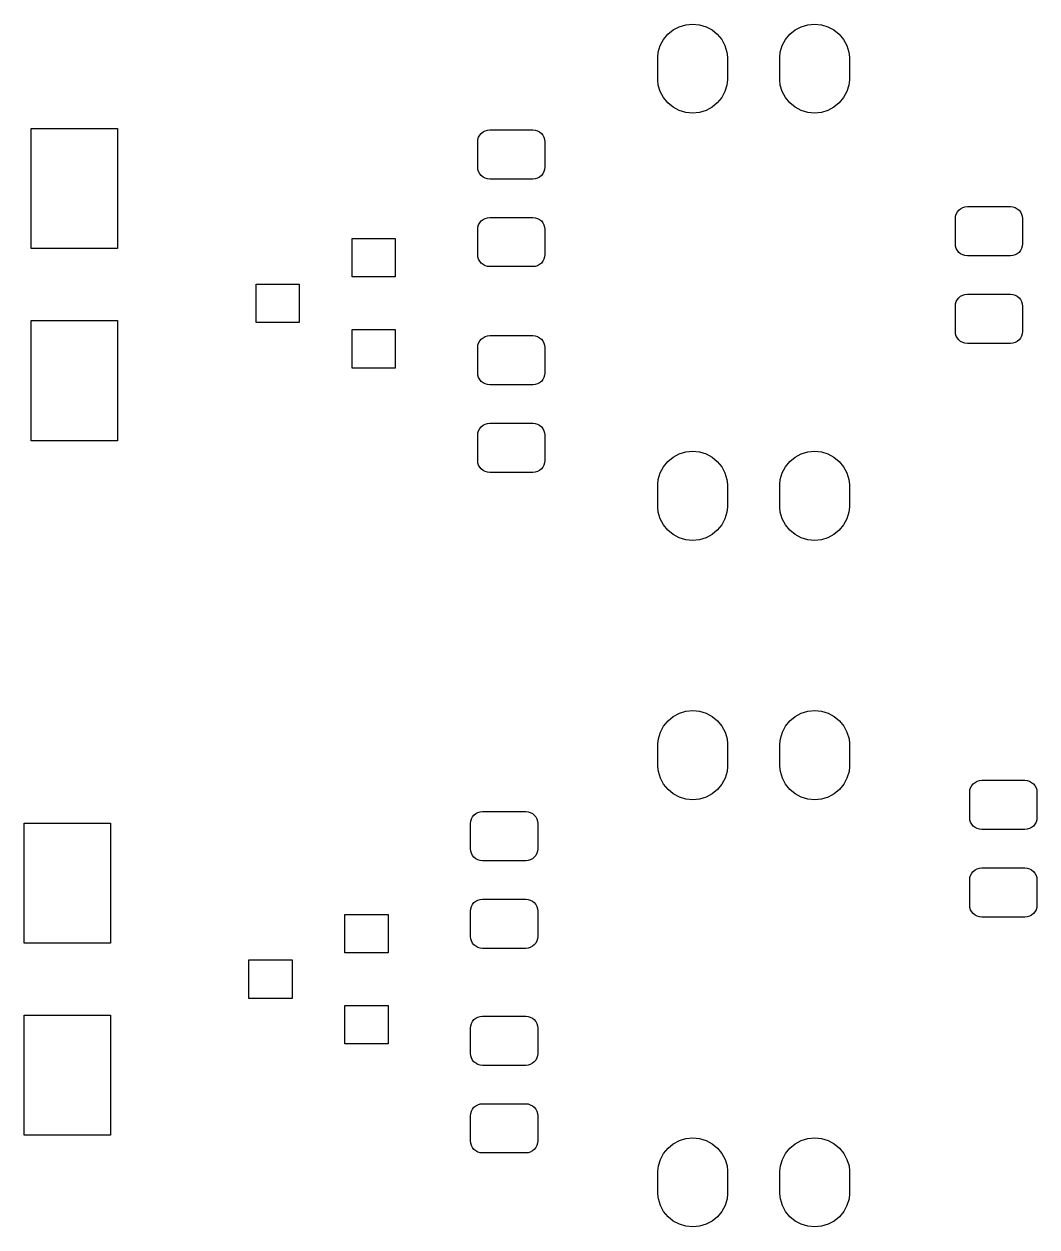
# Model space of a CAD drawing. Extents: x 99.8 to 195.8, y -115 to -50.
# Drawn here: x 100.3 to 121.4, y -86.88 to -61.82 of the extents above; entities that cross this region are included whole.
import ezdxf

# ---------------------------------------------------------------- set-up
doc = ezdxf.new("R2010")
doc.units = 0
doc.layers.add('BLACK', color=7, linetype='CONTINUOUS')

msp = doc.modelspace()

# ---------------------------------------------------------------- linework, layer by layer
at = {"layer": 'BLACK', "linetype": 'CONTINUOUS'}
for p, q in [((113.822, -61.9443), (113.948, -61.8769)), ((113.948, -61.8769), (114.085, -61.8355)), ((114.085, -61.8355), (114.227, -61.8215)), ((114.227, -61.8215), (114.369, -61.8355)), ((114.369, -61.8355), (114.506, -61.8769)), ((114.506, -61.8769), (114.632, -61.9443)), ((116.362, -61.9443), (116.488, -61.8769)), ((116.488, -61.8769), (116.625, -61.8355)), ((116.625, -61.8355), (116.767, -61.8215)), ((116.767, -61.8215), (116.909, -61.8355)), ((116.909, -61.8355), (117.046, -61.8769)), ((117.046, -61.8769), (117.172, -61.9443)), ((113.621, -62.1453), (113.712, -62.0349)), ((113.712, -62.0349), (113.822, -61.9443)), ((114.632, -61.9443), (114.742, -62.0349)), ((114.742, -62.0349), (114.833, -62.1453)), ((116.161, -62.1453), (116.252, -62.0349)), ((116.252, -62.0349), (116.362, -61.9443)), ((117.172, -61.9443), (117.282, -62.0349)), ((117.282, -62.0349), (117.373, -62.1453)), ((113.512, -62.4079), (113.554, -62.2712)), ((113.554, -62.2712), (113.621, -62.1453)), ((114.833, -62.1453), (114.9, -62.2712)), ((114.9, -62.2712), (114.941, -62.4079)), ((116.052, -62.4079), (116.094, -62.2712)), ((116.094, -62.2712), (116.161, -62.1453)), ((117.373, -62.1453), (117.44, -62.2712)), ((117.44, -62.2712), (117.481, -62.4079)), ((113.502, -62.5144), (113.512, -62.4079)), ((113.502, -62.9856), (113.502, -62.5144)), ((114.941, -62.4079), (114.952, -62.5144)), ((114.952, -62.5144), (114.952, -62.9856)), ((116.042, -62.5144), (116.052, -62.4079)), ((116.042, -62.9856), (116.042, -62.5144)), ((117.481, -62.4079), (117.492, -62.5144)), ((117.492, -62.5144), (117.492, -62.9856)), ((113.512, -63.0921), (113.502, -62.9856)), ((113.554, -63.2288), (113.512, -63.0921)), ((114.941, -63.0921), (114.9, -63.2288)), ((114.952, -62.9856), (114.941, -63.0921)), ((116.052, -63.0921), (116.042, -62.9856)), ((116.094, -63.2288), (116.052, -63.0921)), ((117.481, -63.0921), (117.44, -63.2288)), ((117.492, -62.9856), (117.481, -63.0921)), ((113.621, -63.3547), (113.554, -63.2288)), ((113.712, -63.4651), (113.621, -63.3547)), ((114.833, -63.3547), (114.742, -63.4651)), ((114.9, -63.2288), (114.833, -63.3547)), ((116.161, -63.3547), (116.094, -63.2288)), ((116.252, -63.4651), (116.161, -63.3547)), ((117.373, -63.3547), (117.282, -63.4651)), ((117.44, -63.2288), (117.373, -63.3547)), ((113.822, -63.5557), (113.712, -63.4651)), ((113.948, -63.6231), (113.822, -63.5557)), ((114.085, -63.6645), (113.948, -63.6231)), ((114.506, -63.6231), (114.369, -63.6645)), ((114.632, -63.5557), (114.506, -63.6231)), ((114.742, -63.4651), (114.632, -63.5557)), ((116.362, -63.5557), (116.252, -63.4651)), ((116.488, -63.6231), (116.362, -63.5557)), ((116.625, -63.6645), (116.488, -63.6231)), ((117.046, -63.6231), (116.909, -63.6645)), ((117.172, -63.5557), (117.046, -63.6231)), ((117.282, -63.4651), (117.172, -63.5557)), ((114.227, -63.6785), (114.085, -63.6645)), ((114.369, -63.6645), (114.227, -63.6785)), ((116.767, -63.6785), (116.625, -63.6645)), ((116.909, -63.6645), (116.767, -63.6785)), ((100.45, -66.5), (100.45, -64)), ((100.45, -64), (102.25, -64)), ((102.25, -64), (102.25, -66.5)), ((109.769, -64.1793), (109.792, -64.1361)), ((109.792, -64.1361), (109.823, -64.0982)), ((109.823, -64.0982), (109.861, -64.0671)), ((109.861, -64.0671), (109.904, -64.044)), ((109.904, -64.044), (109.951, -64.0298)), ((109.951, -64.0298), (110, -64.025)), ((110, -64.025), (110.9, -64.025)), ((110.9, -64.025), (110.949, -64.0298)), ((110.949, -64.0298), (110.996, -64.044)), ((110.996, -64.044), (111.039, -64.0671)), ((111.039, -64.0671), (111.077, -64.0982)), ((111.077, -64.0982), (111.108, -64.1361)), ((111.108, -64.1361), (111.131, -64.1793)), ((109.75, -64.275), (109.755, -64.2262)), ((109.75, -64.8), (109.75, -64.275)), ((109.755, -64.2262), (109.769, -64.1793)), ((111.131, -64.1793), (111.145, -64.2262)), ((111.145, -64.2262), (111.15, -64.275)), ((111.15, -64.275), (111.15, -64.8)), ((109.755, -64.8488), (109.75, -64.8)), ((109.769, -64.8957), (109.755, -64.8488)), ((109.792, -64.9389), (109.769, -64.8957)), ((111.131, -64.8957), (111.108, -64.9389)), ((111.145, -64.8488), (111.131, -64.8957)), ((111.15, -64.8), (111.145, -64.8488)), ((109.823, -64.9768), (109.792, -64.9389)), ((109.861, -65.0079), (109.823, -64.9768)), ((109.904, -65.031), (109.861, -65.0079)), ((109.951, -65.0452), (109.904, -65.031)), ((110, -65.05), (109.951, -65.0452)), ((110.9, -65.05), (110, -65.05)), ((110.949, -65.0452), (110.9, -65.05)), ((110.996, -65.031), (110.949, -65.0452)), ((111.039, -65.0079), (110.996, -65.031)), ((111.077, -64.9768), (111.039, -65.0079)), ((111.108, -64.9389), (111.077, -64.9768)), ((119.811, -65.6671), (119.854, -65.644)), ((119.854, -65.644), (119.901, -65.6298)), ((119.901, -65.6298), (119.95, -65.625)), ((119.95, -65.625), (120.85, -65.625)), ((120.85, -65.625), (120.899, -65.6298)), ((120.899, -65.6298), (120.946, -65.644)), ((120.946, -65.644), (120.989, -65.6671)), ((109.823, -65.9232), (109.861, -65.8921)), ((109.861, -65.8921), (109.904, -65.869)), ((109.904, -65.869), (109.951, -65.8548)), ((109.951, -65.8548), (110, -65.85)), ((110, -65.85), (110.9, -65.85)), ((110.9, -65.85), (110.949, -65.8548)), ((110.949, -65.8548), (110.996, -65.869)), ((110.996, -65.869), (111.039, -65.8921)), ((111.039, -65.8921), (111.077, -65.9232)), ((119.7, -65.875), (119.705, -65.8262)), ((119.7, -66.4), (119.7, -65.875)), ((119.705, -65.8262), (119.719, -65.7793)), ((119.719, -65.7793), (119.742, -65.7361)), ((119.742, -65.7361), (119.773, -65.6982)), ((119.773, -65.6982), (119.811, -65.6671)), ((120.989, -65.6671), (121.027, -65.6982)), ((121.027, -65.6982), (121.058, -65.7361)), ((121.058, -65.7361), (121.081, -65.7793)), ((121.081, -65.7793), (121.095, -65.8262)), ((121.095, -65.8262), (121.1, -65.875)), ((121.1, -65.875), (121.1, -66.4)), ((109.75, -66.1), (109.755, -66.0512)), ((109.75, -66.625), (109.75, -66.1)), ((109.755, -66.0512), (109.769, -66.0043)), ((109.769, -66.0043), (109.792, -65.9611)), ((109.792, -65.9611), (109.823, -65.9232)), ((111.077, -65.9232), (111.108, -65.9611)), ((111.108, -65.9611), (111.131, -66.0043)), ((111.131, -66.0043), (111.145, -66.0512)), ((111.145, -66.0512), (111.15, -66.1)), ((111.15, -66.1), (111.15, -66.625)), ((107.133, -67.0875), (107.133, -66.2875)), ((107.133, -66.2875), (108.033, -66.2875)), ((108.033, -66.2875), (108.033, -67.0875)), ((119.705, -66.4488), (119.7, -66.4)), ((121.1, -66.4), (121.095, -66.4488)), ((102.25, -66.5), (100.45, -66.5)), ((109.755, -66.6738), (109.75, -66.625)), ((111.15, -66.625), (111.145, -66.6738)), ((119.719, -66.4957), (119.705, -66.4488)), ((119.742, -66.5389), (119.719, -66.4957)), ((119.773, -66.5768), (119.742, -66.5389)), ((119.811, -66.6079), (119.773, -66.5768)), ((119.854, -66.631), (119.811, -66.6079)), ((119.901, -66.6452), (119.854, -66.631)), ((119.95, -66.65), (119.901, -66.6452)), ((120.85, -66.65), (119.95, -66.65)), ((120.899, -66.6452), (120.85, -66.65)), ((120.946, -66.631), (120.899, -66.6452)), ((120.989, -66.6079), (120.946, -66.631)), ((121.027, -66.5768), (120.989, -66.6079)), ((121.058, -66.5389), (121.027, -66.5768)), ((121.081, -66.4957), (121.058, -66.5389)), ((121.095, -66.4488), (121.081, -66.4957)), ((109.769, -66.7207), (109.755, -66.6738)), ((109.792, -66.7639), (109.769, -66.7207)), ((109.823, -66.8018), (109.792, -66.7639)), ((109.861, -66.8329), (109.823, -66.8018)), ((109.904, -66.856), (109.861, -66.8329)), ((109.951, -66.8702), (109.904, -66.856)), ((110, -66.875), (109.951, -66.8702)), ((110.9, -66.875), (110, -66.875)), ((110.949, -66.8702), (110.9, -66.875)), ((110.996, -66.856), (110.949, -66.8702)), ((111.039, -66.8329), (110.996, -66.856)), ((111.077, -66.8018), (111.039, -66.8329)), ((111.108, -66.7639), (111.077, -66.8018)), ((111.131, -66.7207), (111.108, -66.7639)), ((111.145, -66.6738), (111.131, -66.7207)), ((108.033, -67.0875), (107.133, -67.0875)), ((105.133, -68.0375), (105.133, -67.2375)), ((105.133, -67.2375), (106.033, -67.2375)), ((106.033, -67.2375), (106.033, -68.0375)), ((119.7, -67.7), (119.705, -67.6512)), ((119.705, -67.6512), (119.719, -67.6043)), ((119.719, -67.6043), (119.742, -67.5611)), ((119.742, -67.5611), (119.773, -67.5232)), ((119.773, -67.5232), (119.811, -67.4921)), ((119.811, -67.4921), (119.854, -67.469)), ((119.854, -67.469), (119.901, -67.4548)), ((119.901, -67.4548), (119.95, -67.45)), ((119.95, -67.45), (120.85, -67.45)), ((120.85, -67.45), (120.899, -67.4548)), ((120.899, -67.4548), (120.946, -67.469)), ((120.946, -67.469), (120.989, -67.4921)), ((120.989, -67.4921), (121.027, -67.5232)), ((121.027, -67.5232), (121.058, -67.5611)), ((121.058, -67.5611), (121.081, -67.6043)), ((121.081, -67.6043), (121.095, -67.6512)), ((121.095, -67.6512), (121.1, -67.7)), ((119.7, -68.225), (119.7, -67.7)), ((121.1, -67.7), (121.1, -68.225)), ((100.45, -70.5), (100.45, -68)), ((100.45, -68), (102.25, -68)), ((102.25, -68), (102.25, -70.5)), ((106.033, -68.0375), (105.133, -68.0375)), ((107.133, -68.9875), (107.133, -68.1875)), ((107.133, -68.1875), (108.033, -68.1875)), ((108.033, -68.1875), (108.033, -68.9875)), ((109.792, -68.4236), (109.823, -68.3857)), ((109.823, -68.3857), (109.861, -68.3546)), ((109.861, -68.3546), (109.904, -68.3315)), ((109.904, -68.3315), (109.951, -68.3173)), ((109.951, -68.3173), (110, -68.3125)), ((110, -68.3125), (110.9, -68.3125)), ((110.9, -68.3125), (110.949, -68.3173)), ((110.949, -68.3173), (110.996, -68.3315)), ((110.996, -68.3315), (111.039, -68.3546)), ((111.039, -68.3546), (111.077, -68.3857)), ((111.077, -68.3857), (111.108, -68.4236)), ((119.705, -68.2738), (119.7, -68.225)), ((119.719, -68.3207), (119.705, -68.2738)), ((119.742, -68.3639), (119.719, -68.3207)), ((119.773, -68.4018), (119.742, -68.3639)), ((119.811, -68.4329), (119.773, -68.4018)), ((121.027, -68.4018), (120.989, -68.4329)), ((121.058, -68.3639), (121.027, -68.4018)), ((121.081, -68.3207), (121.058, -68.3639)), ((121.095, -68.2738), (121.081, -68.3207)), ((121.1, -68.225), (121.095, -68.2738)), ((109.75, -68.5625), (109.755, -68.5137)), ((109.75, -69.0875), (109.75, -68.5625)), ((109.755, -68.5137), (109.769, -68.4668)), ((109.769, -68.4668), (109.792, -68.4236)), ((111.108, -68.4236), (111.131, -68.4668)), ((111.131, -68.4668), (111.145, -68.5137)), ((111.145, -68.5137), (111.15, -68.5625)), ((111.15, -68.5625), (111.15, -69.0875)), ((119.854, -68.456), (119.811, -68.4329)), ((119.901, -68.4702), (119.854, -68.456)), ((119.95, -68.475), (119.901, -68.4702)), ((120.85, -68.475), (119.95, -68.475)), ((120.899, -68.4702), (120.85, -68.475)), ((120.946, -68.456), (120.899, -68.4702)), ((120.989, -68.4329), (120.946, -68.456)), ((108.033, -68.9875), (107.133, -68.9875)), ((109.755, -69.1363), (109.75, -69.0875)), ((109.769, -69.1832), (109.755, -69.1363)), ((111.145, -69.1363), (111.131, -69.1832)), ((111.15, -69.0875), (111.145, -69.1363)), ((109.792, -69.2264), (109.769, -69.1832)), ((109.823, -69.2643), (109.792, -69.2264)), ((109.861, -69.2954), (109.823, -69.2643)), ((109.904, -69.3185), (109.861, -69.2954)), ((109.951, -69.3327), (109.904, -69.3185)), ((110, -69.3375), (109.951, -69.3327)), ((110.9, -69.3375), (110, -69.3375)), ((110.949, -69.3327), (110.9, -69.3375)), ((110.996, -69.3185), (110.949, -69.3327)), ((111.039, -69.2954), (110.996, -69.3185)), ((111.077, -69.2643), (111.039, -69.2954)), ((111.108, -69.2264), (111.077, -69.2643)), ((111.131, -69.1832), (111.108, -69.2264)), ((109.861, -70.1796), (109.904, -70.1565)), ((109.904, -70.1565), (109.951, -70.1423)), ((109.951, -70.1423), (110, -70.1375)), ((110, -70.1375), (110.9, -70.1375)), ((110.9, -70.1375), (110.949, -70.1423)), ((110.949, -70.1423), (110.996, -70.1565)), ((110.996, -70.1565), (111.039, -70.1796)), ((109.75, -70.3875), (109.755, -70.3387)), ((109.75, -70.9125), (109.75, -70.3875)), ((109.755, -70.3387), (109.769, -70.2918)), ((109.769, -70.2918), (109.792, -70.2486)), ((109.792, -70.2486), (109.823, -70.2107)), ((109.823, -70.2107), (109.861, -70.1796)), ((111.039, -70.1796), (111.077, -70.2107)), ((111.077, -70.2107), (111.108, -70.2486)), ((111.108, -70.2486), (111.131, -70.2918)), ((111.131, -70.2918), (111.145, -70.3387)), ((111.145, -70.3387), (111.15, -70.3875)), ((111.15, -70.3875), (111.15, -70.9125)), ((102.25, -70.5), (100.45, -70.5)), ((113.712, -70.9349), (113.822, -70.8443)), ((113.822, -70.8443), (113.948, -70.7769)), ((113.948, -70.7769), (114.085, -70.7355)), ((114.085, -70.7355), (114.227, -70.7215)), ((114.227, -70.7215), (114.369, -70.7355)), ((114.369, -70.7355), (114.506, -70.7769)), ((114.506, -70.7769), (114.632, -70.8443)), ((114.632, -70.8443), (114.742, -70.9349)), ((116.252, -70.9349), (116.362, -70.8443)), ((116.362, -70.8443), (116.488, -70.7769)), ((116.488, -70.7769), (116.625, -70.7355)), ((116.625, -70.7355), (116.767, -70.7215)), ((116.767, -70.7215), (116.909, -70.7355)), ((116.909, -70.7355), (117.046, -70.7769)), ((117.046, -70.7769), (117.172, -70.8443)), ((117.172, -70.8443), (117.282, -70.9349)), ((109.755, -70.9613), (109.75, -70.9125)), ((109.769, -71.0082), (109.755, -70.9613)), ((109.792, -71.0514), (109.769, -71.0082)), ((109.823, -71.0893), (109.792, -71.0514)), ((109.861, -71.1204), (109.823, -71.0893)), ((109.904, -71.1435), (109.861, -71.1204)), ((109.951, -71.1577), (109.904, -71.1435)), ((110, -71.1625), (109.951, -71.1577)), ((110.949, -71.1577), (110.9, -71.1625)), ((110.996, -71.1435), (110.949, -71.1577)), ((111.039, -71.1204), (110.996, -71.1435)), ((111.077, -71.0893), (111.039, -71.1204)), ((111.108, -71.0514), (111.077, -71.0893)), ((111.131, -71.0082), (111.108, -71.0514)), ((111.145, -70.9613), (111.131, -71.0082)), ((111.15, -70.9125), (111.145, -70.9613)), ((113.554, -71.1712), (113.621, -71.0453)), ((113.621, -71.0453), (113.712, -70.9349)), ((114.742, -70.9349), (114.833, -71.0453)), ((114.833, -71.0453), (114.9, -71.1712)), ((116.094, -71.1712), (116.161, -71.0453)), ((116.161, -71.0453), (116.252, -70.9349)), ((117.282, -70.9349), (117.373, -71.0453)), ((117.373, -71.0453), (117.44, -71.1712)), ((110.9, -71.1625), (110, -71.1625)), ((113.502, -71.4144), (113.512, -71.3079)), ((113.512, -71.3079), (113.554, -71.1712)), ((114.9, -71.1712), (114.941, -71.3079)), ((114.941, -71.3079), (114.952, -71.4144)), ((116.042, -71.4144), (116.052, -71.3079)), ((116.052, -71.3079), (116.094, -71.1712)), ((117.44, -71.1712), (117.481, -71.3079)), ((117.481, -71.3079), (117.492, -71.4144)), ((113.502, -71.8856), (113.502, -71.4144)), ((114.952, -71.4144), (114.952, -71.8856)), ((116.042, -71.8856), (116.042, -71.4144)), ((117.492, -71.4144), (117.492, -71.8856)), ((113.512, -71.9921), (113.502, -71.8856)), ((114.952, -71.8856), (114.941, -71.9921)), ((116.052, -71.9921), (116.042, -71.8856)), ((117.492, -71.8856), (117.481, -71.9921)), ((113.554, -72.1288), (113.512, -71.9921)), ((113.621, -72.2547), (113.554, -72.1288)), ((114.9, -72.1288), (114.833, -72.2547)), ((114.941, -71.9921), (114.9, -72.1288)), ((116.094, -72.1288), (116.052, -71.9921)), ((116.161, -72.2547), (116.094, -72.1288)), ((117.44, -72.1288), (117.373, -72.2547)), ((117.481, -71.9921), (117.44, -72.1288)), ((113.712, -72.3651), (113.621, -72.2547)), ((113.822, -72.4557), (113.712, -72.3651)), ((114.742, -72.3651), (114.632, -72.4557)), ((114.833, -72.2547), (114.742, -72.3651)), ((116.252, -72.3651), (116.161, -72.2547)), ((116.362, -72.4557), (116.252, -72.3651)), ((117.282, -72.3651), (117.172, -72.4557)), ((117.373, -72.2547), (117.282, -72.3651)), ((113.948, -72.5231), (113.822, -72.4557)), ((114.085, -72.5645), (113.948, -72.5231)), ((114.227, -72.5785), (114.085, -72.5645)), ((114.369, -72.5645), (114.227, -72.5785)), ((114.506, -72.5231), (114.369, -72.5645)), ((114.632, -72.4557), (114.506, -72.5231)), ((116.488, -72.5231), (116.362, -72.4557)), ((116.625, -72.5645), (116.488, -72.5231)), ((116.767, -72.5785), (116.625, -72.5645)), ((116.909, -72.5645), (116.767, -72.5785)), ((117.046, -72.5231), (116.909, -72.5645)), ((117.172, -72.4557), (117.046, -72.5231)), ((113.951, -76.1769), (114.088, -76.1355)), ((114.088, -76.1355), (114.23, -76.1215)), ((114.23, -76.1215), (114.372, -76.1355)), ((114.372, -76.1355), (114.509, -76.1769)), ((116.491, -76.1769), (116.628, -76.1355)), ((116.628, -76.1355), (116.77, -76.1215)), ((116.77, -76.1215), (116.912, -76.1355)), ((116.912, -76.1355), (117.049, -76.1769)), ((113.624, -76.4453), (113.715, -76.3349)), ((113.715, -76.3349), (113.825, -76.2443)), ((113.825, -76.2443), (113.951, -76.1769)), ((114.509, -76.1769), (114.635, -76.2443)), ((114.635, -76.2443), (114.745, -76.3349)), ((114.745, -76.3349), (114.836, -76.4453)), ((116.164, -76.4453), (116.255, -76.3349)), ((116.255, -76.3349), (116.365, -76.2443)), ((116.365, -76.2443), (116.491, -76.1769)), ((117.049, -76.1769), (117.175, -76.2443)), ((117.175, -76.2443), (117.285, -76.3349)), ((117.285, -76.3349), (117.376, -76.4453)), ((113.515, -76.7079), (113.557, -76.5712)), ((113.557, -76.5712), (113.624, -76.4453)), ((114.836, -76.4453), (114.903, -76.5712)), ((114.903, -76.5712), (114.945, -76.7079)), ((116.055, -76.7079), (116.097, -76.5712)), ((116.097, -76.5712), (116.164, -76.4453)), ((117.376, -76.4453), (117.443, -76.5712)), ((117.443, -76.5712), (117.485, -76.7079)), ((113.505, -76.8144), (113.515, -76.7079)), ((113.505, -77.2856), (113.505, -76.8144)), ((114.945, -76.7079), (114.955, -76.8144)), ((114.955, -76.8144), (114.955, -77.2856)), ((116.045, -76.8144), (116.055, -76.7079)), ((116.045, -77.2856), (116.045, -76.8144)), ((117.485, -76.7079), (117.495, -76.8144)), ((117.495, -76.8144), (117.495, -77.2856)), ((113.515, -77.3921), (113.505, -77.2856)), ((113.557, -77.5288), (113.515, -77.3921)), ((114.945, -77.3921), (114.903, -77.5288)), ((114.955, -77.2856), (114.945, -77.3921)), ((116.055, -77.3921), (116.045, -77.2856)), ((116.097, -77.5288), (116.055, -77.3921)), ((117.485, -77.3921), (117.443, -77.5288)), ((117.495, -77.2856), (117.485, -77.3921)), ((113.624, -77.6547), (113.557, -77.5288)), ((113.715, -77.7651), (113.624, -77.6547)), ((114.836, -77.6547), (114.745, -77.7651)), ((114.903, -77.5288), (114.836, -77.6547)), ((116.164, -77.6547), (116.097, -77.5288)), ((116.255, -77.7651), (116.164, -77.6547)), ((117.376, -77.6547), (117.285, -77.7651)), ((117.443, -77.5288), (117.376, -77.6547)), ((120.042, -77.6861), (120.073, -77.6482)), ((120.073, -77.6482), (120.111, -77.6171)), ((120.111, -77.6171), (120.154, -77.594)), ((120.154, -77.594), (120.201, -77.5798)), ((120.201, -77.5798), (120.25, -77.575)), ((120.25, -77.575), (121.15, -77.575)), ((121.15, -77.575), (121.199, -77.5798)), ((121.199, -77.5798), (121.246, -77.594)), ((121.246, -77.594), (121.289, -77.6171)), ((121.289, -77.6171), (121.327, -77.6482)), ((121.327, -77.6482), (121.358, -77.6861)), ((113.825, -77.8557), (113.715, -77.7651)), ((113.951, -77.9231), (113.825, -77.8557)), ((114.088, -77.9645), (113.951, -77.9231)), ((114.509, -77.9231), (114.372, -77.9645)), ((114.635, -77.8557), (114.509, -77.9231)), ((114.745, -77.7651), (114.635, -77.8557)), ((116.365, -77.8557), (116.255, -77.7651)), ((116.491, -77.9231), (116.365, -77.8557)), ((116.628, -77.9645), (116.491, -77.9231)), ((117.049, -77.9231), (116.912, -77.9645)), ((117.175, -77.8557), (117.049, -77.9231)), ((117.285, -77.7651), (117.175, -77.8557)), ((120, -77.825), (120.005, -77.7762)), ((120, -78.35), (120, -77.825)), ((120.005, -77.7762), (120.019, -77.7293)), ((120.019, -77.7293), (120.042, -77.6861)), ((121.358, -77.6861), (121.381, -77.7293)), ((121.381, -77.7293), (121.395, -77.7762)), ((121.395, -77.7762), (121.4, -77.825)), ((121.4, -77.825), (121.4, -78.35)), ((114.23, -77.9785), (114.088, -77.9645)), ((114.372, -77.9645), (114.23, -77.9785)), ((116.77, -77.9785), (116.628, -77.9645)), ((116.912, -77.9645), (116.77, -77.9785)), ((109.6, -78.475), (109.605, -78.4262)), ((109.605, -78.4262), (109.619, -78.3793)), ((109.619, -78.3793), (109.642, -78.3361)), ((109.642, -78.3361), (109.673, -78.2982)), ((109.673, -78.2982), (109.711, -78.2671)), ((109.711, -78.2671), (109.754, -78.244)), ((109.754, -78.244), (109.801, -78.2298)), ((109.801, -78.2298), (109.85, -78.225)), ((109.85, -78.225), (110.75, -78.225)), ((110.75, -78.225), (110.799, -78.2298)), ((110.799, -78.2298), (110.846, -78.244)), ((110.846, -78.244), (110.889, -78.2671)), ((110.889, -78.2671), (110.927, -78.2982)), ((110.927, -78.2982), (110.958, -78.3361)), ((110.958, -78.3361), (110.981, -78.3793)), ((110.981, -78.3793), (110.995, -78.4262)), ((110.995, -78.4262), (111, -78.475)), ((120.005, -78.3988), (120, -78.35)), ((120.019, -78.4457), (120.005, -78.3988)), ((121.395, -78.3988), (121.381, -78.4457)), ((121.4, -78.35), (121.395, -78.3988)), ((100.3, -80.9667), (100.3, -78.4667)), ((100.3, -78.4667), (102.1, -78.4667)), ((102.1, -78.4667), (102.1, -80.9667)), ((109.6, -79), (109.6, -78.475)), ((111, -78.475), (111, -79)), ((120.042, -78.4889), (120.019, -78.4457)), ((120.073, -78.5268), (120.042, -78.4889)), ((120.111, -78.5579), (120.073, -78.5268)), ((120.154, -78.581), (120.111, -78.5579)), ((120.201, -78.5952), (120.154, -78.581)), ((120.25, -78.6), (120.201, -78.5952)), ((121.15, -78.6), (120.25, -78.6)), ((121.199, -78.5952), (121.15, -78.6)), ((121.246, -78.581), (121.199, -78.5952)), ((121.289, -78.5579), (121.246, -78.581)), ((121.327, -78.5268), (121.289, -78.5579)), ((121.358, -78.4889), (121.327, -78.5268)), ((121.381, -78.4457), (121.358, -78.4889)), ((109.605, -79.0488), (109.6, -79)), ((109.619, -79.0957), (109.605, -79.0488)), ((109.642, -79.1389), (109.619, -79.0957)), ((109.673, -79.1768), (109.642, -79.1389)), ((109.711, -79.2079), (109.673, -79.1768)), ((110.927, -79.1768), (110.889, -79.2079)), ((110.958, -79.1389), (110.927, -79.1768)), ((110.981, -79.0957), (110.958, -79.1389)), ((110.995, -79.0488), (110.981, -79.0957)), ((111, -79), (110.995, -79.0488)), ((109.754, -79.231), (109.711, -79.2079)), ((109.801, -79.2452), (109.754, -79.231)), ((109.85, -79.25), (109.801, -79.2452)), ((110.75, -79.25), (109.85, -79.25)), ((110.799, -79.2452), (110.75, -79.25)), ((110.846, -79.231), (110.799, -79.2452)), ((110.889, -79.2079), (110.846, -79.231)), ((120.111, -79.4421), (120.154, -79.419)), ((120.154, -79.419), (120.201, -79.4048)), ((120.201, -79.4048), (120.25, -79.4)), ((120.25, -79.4), (121.15, -79.4)), ((121.15, -79.4), (121.199, -79.4048)), ((121.199, -79.4048), (121.246, -79.419)), ((121.246, -79.419), (121.289, -79.4421)), ((120, -79.65), (120.005, -79.6012)), ((120, -80.175), (120, -79.65)), ((120.005, -79.6012), (120.019, -79.5543)), ((120.019, -79.5543), (120.042, -79.5111)), ((120.042, -79.5111), (120.073, -79.4732)), ((120.073, -79.4732), (120.111, -79.4421)), ((121.289, -79.4421), (121.327, -79.4732)), ((121.327, -79.4732), (121.358, -79.5111)), ((121.358, -79.5111), (121.381, -79.5543)), ((121.381, -79.5543), (121.395, -79.6012)), ((121.395, -79.6012), (121.4, -79.65)), ((121.4, -79.65), (121.4, -80.175)), ((109.619, -80.2043), (109.642, -80.1611)), ((109.642, -80.1611), (109.673, -80.1232)), ((109.673, -80.1232), (109.711, -80.0921)), ((109.711, -80.0921), (109.754, -80.069)), ((109.754, -80.069), (109.801, -80.0548)), ((109.801, -80.0548), (109.85, -80.05)), ((109.85, -80.05), (110.75, -80.05)), ((110.75, -80.05), (110.799, -80.0548)), ((110.799, -80.0548), (110.846, -80.069)), ((110.846, -80.069), (110.889, -80.0921)), ((110.889, -80.0921), (110.927, -80.1232)), ((110.927, -80.1232), (110.958, -80.1611)), ((110.958, -80.1611), (110.981, -80.2043)), ((120.005, -80.2238), (120, -80.175)), ((121.4, -80.175), (121.395, -80.2238)), ((106.983, -81.1667), (106.983, -80.3667)), ((106.983, -80.3667), (107.883, -80.3667)), ((107.883, -80.3667), (107.883, -81.1667)), ((109.6, -80.3), (109.605, -80.2512)), ((109.6, -80.825), (109.6, -80.3)), ((109.605, -80.2512), (109.619, -80.2043)), ((110.981, -80.2043), (110.995, -80.2512)), ((110.995, -80.2512), (111, -80.3)), ((111, -80.3), (111, -80.825)), ((120.019, -80.2707), (120.005, -80.2238)), ((120.042, -80.3139), (120.019, -80.2707)), ((120.073, -80.3518), (120.042, -80.3139)), ((120.111, -80.3829), (120.073, -80.3518)), ((120.154, -80.406), (120.111, -80.3829)), ((120.201, -80.4202), (120.154, -80.406)), ((120.25, -80.425), (120.201, -80.4202)), ((121.15, -80.425), (120.25, -80.425)), ((121.199, -80.4202), (121.15, -80.425)), ((121.246, -80.406), (121.199, -80.4202)), ((121.289, -80.3829), (121.246, -80.406)), ((121.327, -80.3518), (121.289, -80.3829)), ((121.358, -80.3139), (121.327, -80.3518)), ((121.381, -80.2707), (121.358, -80.3139)), ((121.395, -80.2238), (121.381, -80.2707)), ((109.605, -80.8738), (109.6, -80.825)), ((109.619, -80.9207), (109.605, -80.8738)), ((109.642, -80.9639), (109.619, -80.9207)), ((110.981, -80.9207), (110.958, -80.9639)), ((110.995, -80.8738), (110.981, -80.9207)), ((111, -80.825), (110.995, -80.8738)), ((102.1, -80.9667), (100.3, -80.9667)), ((107.883, -81.1667), (106.983, -81.1667)), ((109.673, -81.0018), (109.642, -80.9639)), ((109.711, -81.0329), (109.673, -81.0018)), ((109.754, -81.056), (109.711, -81.0329)), ((109.801, -81.0702), (109.754, -81.056)), ((109.85, -81.075), (109.801, -81.0702)), ((110.75, -81.075), (109.85, -81.075)), ((110.799, -81.0702), (110.75, -81.075)), ((110.846, -81.056), (110.799, -81.0702)), ((110.889, -81.0329), (110.846, -81.056)), ((110.927, -81.0018), (110.889, -81.0329)), ((110.958, -80.9639), (110.927, -81.0018)), ((104.983, -82.1167), (104.983, -81.3167)), ((104.983, -81.3167), (105.883, -81.3167)), ((105.883, -81.3167), (105.883, -82.1167)), ((105.883, -82.1167), (104.983, -82.1167)), ((106.983, -83.0667), (106.983, -82.2667)), ((106.983, -82.2667), (107.883, -82.2667)), ((107.883, -82.2667), (107.883, -83.0667)), ((100.3, -84.9667), (100.3, -82.4667)), ((100.3, -82.4667), (102.1, -82.4667)), ((102.1, -82.4667), (102.1, -84.9667)), ((109.605, -82.6887), (109.619, -82.6418)), ((109.619, -82.6418), (109.642, -82.5986)), ((109.642, -82.5986), (109.673, -82.5607)), ((109.673, -82.5607), (109.711, -82.5296)), ((109.711, -82.5296), (109.754, -82.5065)), ((109.754, -82.5065), (109.801, -82.4923)), ((109.801, -82.4923), (109.85, -82.4875)), ((109.85, -82.4875), (110.75, -82.4875)), ((110.75, -82.4875), (110.799, -82.4923)), ((110.799, -82.4923), (110.846, -82.5065)), ((110.846, -82.5065), (110.889, -82.5296)), ((110.889, -82.5296), (110.927, -82.5607)), ((110.927, -82.5607), (110.958, -82.5986)), ((110.958, -82.5986), (110.981, -82.6418)), ((110.981, -82.6418), (110.995, -82.6887)), ((109.6, -82.7375), (109.605, -82.6887)), ((109.6, -83.2625), (109.6, -82.7375)), ((110.995, -82.6887), (111, -82.7375)), ((111, -82.7375), (111, -83.2625)), ((107.883, -83.0667), (106.983, -83.0667)), ((109.605, -83.3113), (109.6, -83.2625)), ((109.619, -83.3582), (109.605, -83.3113)), ((109.642, -83.4014), (109.619, -83.3582)), ((109.673, -83.4393), (109.642, -83.4014)), ((109.711, -83.4704), (109.673, -83.4393)), ((110.927, -83.4393), (110.889, -83.4704)), ((110.958, -83.4014), (110.927, -83.4393)), ((110.981, -83.3582), (110.958, -83.4014)), ((110.995, -83.3113), (110.981, -83.3582)), ((111, -83.2625), (110.995, -83.3113)), ((109.754, -83.4935), (109.711, -83.4704)), ((109.801, -83.5077), (109.754, -83.4935)), ((109.85, -83.5125), (109.801, -83.5077)), ((110.75, -83.5125), (109.85, -83.5125)), ((110.799, -83.5077), (110.75, -83.5125)), ((110.846, -83.4935), (110.799, -83.5077)), ((110.889, -83.4704), (110.846, -83.4935)), ((109.619, -84.4668), (109.642, -84.4236)), ((109.642, -84.4236), (109.673, -84.3857)), ((109.673, -84.3857), (109.711, -84.3546)), ((109.711, -84.3546), (109.754, -84.3315)), ((109.754, -84.3315), (109.801, -84.3173)), ((109.801, -84.3173), (109.85, -84.3125)), ((109.85, -84.3125), (110.75, -84.3125)), ((110.75, -84.3125), (110.799, -84.3173)), ((110.799, -84.3173), (110.846, -84.3315)), ((110.846, -84.3315), (110.889, -84.3546)), ((110.889, -84.3546), (110.927, -84.3857)), ((110.927, -84.3857), (110.958, -84.4236)), ((110.958, -84.4236), (110.981, -84.4668)), ((109.6, -84.5625), (109.605, -84.5137)), ((109.6, -85.0875), (109.6, -84.5625)), ((109.605, -84.5137), (109.619, -84.4668)), ((110.981, -84.4668), (110.995, -84.5137)), ((110.995, -84.5137), (111, -84.5625)), ((111, -84.5625), (111, -85.0875)), ((102.1, -84.9667), (100.3, -84.9667)), ((109.605, -85.1363), (109.6, -85.0875)), ((109.619, -85.1832), (109.605, -85.1363)), ((109.642, -85.2264), (109.619, -85.1832)), ((110.981, -85.1832), (110.958, -85.2264)), ((110.995, -85.1363), (110.981, -85.1832)), ((111, -85.0875), (110.995, -85.1363)), ((113.715, -85.2349), (113.825, -85.1443)), ((113.825, -85.1443), (113.951, -85.0769)), ((113.951, -85.0769), (114.088, -85.0355)), ((114.088, -85.0355), (114.23, -85.0215)), ((114.23, -85.0215), (114.372, -85.0355)), ((114.372, -85.0355), (114.509, -85.0769)), ((114.509, -85.0769), (114.635, -85.1443)), ((114.635, -85.1443), (114.745, -85.2349)), ((116.255, -85.2349), (116.365, -85.1443)), ((116.365, -85.1443), (116.491, -85.0769)), ((116.491, -85.0769), (116.628, -85.0355)), ((116.628, -85.0355), (116.77, -85.0215)), ((116.77, -85.0215), (116.912, -85.0355)), ((116.912, -85.0355), (117.049, -85.0769)), ((117.049, -85.0769), (117.175, -85.1443)), ((117.175, -85.1443), (117.285, -85.2349)), ((109.673, -85.2643), (109.642, -85.2264)), ((109.711, -85.2954), (109.673, -85.2643)), ((109.754, -85.3185), (109.711, -85.2954)), ((109.801, -85.3327), (109.754, -85.3185)), ((109.85, -85.3375), (109.801, -85.3327)), ((110.75, -85.3375), (109.85, -85.3375)), ((110.799, -85.3327), (110.75, -85.3375)), ((110.846, -85.3185), (110.799, -85.3327)), ((110.889, -85.2954), (110.846, -85.3185)), ((110.927, -85.2643), (110.889, -85.2954)), ((110.958, -85.2264), (110.927, -85.2643)), ((113.557, -85.4712), (113.624, -85.3453)), ((113.624, -85.3453), (113.715, -85.2349)), ((114.745, -85.2349), (114.836, -85.3453)), ((114.836, -85.3453), (114.903, -85.4712)), ((116.097, -85.4712), (116.164, -85.3453)), ((116.164, -85.3453), (116.255, -85.2349)), ((117.285, -85.2349), (117.376, -85.3453)), ((117.376, -85.3453), (117.443, -85.4712)), ((113.505, -85.7144), (113.515, -85.6079)), ((113.515, -85.6079), (113.557, -85.4712)), ((114.903, -85.4712), (114.945, -85.6079)), ((114.945, -85.6079), (114.955, -85.7144)), ((116.045, -85.7144), (116.055, -85.6079)), ((116.055, -85.6079), (116.097, -85.4712)), ((117.443, -85.4712), (117.485, -85.6079)), ((117.485, -85.6079), (117.495, -85.7144)), ((113.505, -86.1856), (113.505, -85.7144)), ((114.955, -85.7144), (114.955, -86.1856)), ((116.045, -86.1856), (116.045, -85.7144)), ((117.495, -85.7144), (117.495, -86.1856)), ((113.515, -86.2921), (113.505, -86.1856)), ((114.955, -86.1856), (114.945, -86.2921)), ((116.055, -86.2921), (116.045, -86.1856)), ((117.495, -86.1856), (117.485, -86.2921)), ((113.557, -86.4288), (113.515, -86.2921)), ((113.624, -86.5547), (113.557, -86.4288)), ((114.903, -86.4288), (114.836, -86.5547)), ((114.945, -86.2921), (114.903, -86.4288)), ((116.097, -86.4288), (116.055, -86.2921)), ((116.164, -86.5547), (116.097, -86.4288)), ((117.443, -86.4288), (117.376, -86.5547)), ((117.485, -86.2921), (117.443, -86.4288)), ((113.715, -86.6651), (113.624, -86.5547)), ((113.825, -86.7557), (113.715, -86.6651)), ((114.745, -86.6651), (114.635, -86.7557)), ((114.836, -86.5547), (114.745, -86.6651)), ((116.255, -86.6651), (116.164, -86.5547)), ((116.365, -86.7557), (116.255, -86.6651)), ((117.285, -86.6651), (117.175, -86.7557)), ((117.376, -86.5547), (117.285, -86.6651)), ((113.951, -86.8231), (113.825, -86.7557)), ((114.088, -86.8645), (113.951, -86.8231)), ((114.23, -86.8785), (114.088, -86.8645)), ((114.372, -86.8645), (114.23, -86.8785)), ((114.509, -86.8231), (114.372, -86.8645)), ((114.635, -86.7557), (114.509, -86.8231)), ((116.491, -86.8231), (116.365, -86.7557)), ((116.628, -86.8645), (116.491, -86.8231)), ((116.77, -86.8785), (116.628, -86.8645)), ((116.912, -86.8645), (116.77, -86.8785)), ((117.049, -86.8231), (116.912, -86.8645)), ((117.175, -86.7557), (117.049, -86.8231))]:
    msp.add_line(p, q, dxfattribs=at)

doc.saveas('drawing.dxf')
